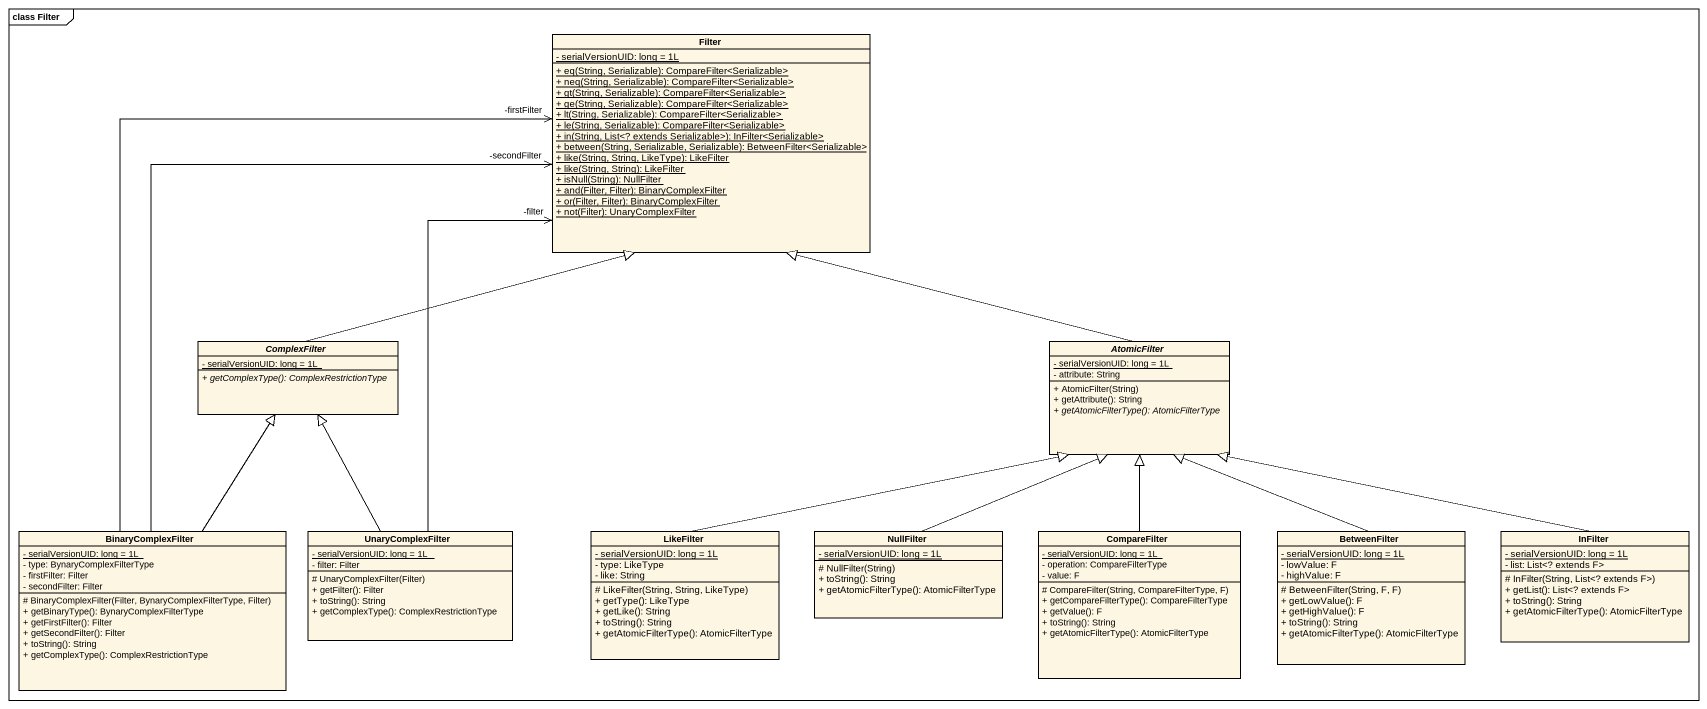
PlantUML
@startuml
mainframe class Filter
hide circle
hide empty members
skinparam classAttributeIconSize 0
class Filter {
  {static} - serialVersionUID: long = 1L
  {static} + eq(String, Serializable): CompareFilter<Serializable>
  {static} + neq(String, Serializable): CompareFilter<Serializable>
  {static} + gt(String, Serializable): CompareFilter<Serializable>
  {static} + ge(String, Serializable): CompareFilter<Serializable>
  {static} + lt(String, Serializable): CompareFilter<Serializable>
  {static} + le(String, Serializable): CompareFilter<Serializable>
  {static} + in(String, List<? extends Serializable>): InFilter<Serializable>
  {static} + between(String, Serializable, Serializable): BetweenFilter<Serializable>
  {static} + like(String, String, LikeType): LikeFilter
  {static} + like(String, String): LikeFilter
  {static} + isNull(String): NullFilter
  {static} + and(Filter, Filter): BinaryComplexFilter
  {static} + or(Filter, Filter): BinaryComplexFilter
  {static} + not(Filter): UnaryComplexFilter
}
abstract class ComplexFilter {
  {static} - serialVersionUID: long = 1L
  {abstract} + getComplexType(): ComplexRestrictionType
}
abstract class AtomicFilter {
  {static} - serialVersionUID: long = 1L
  - attribute: String
  + AtomicFilter(String)
  + getAttribute(): String
  {abstract} + getAtomicFilterType(): AtomicFilterType
}
class BinaryComplexFilter {
  {static} - serialVersionUID: long = 1L
  - type: BynaryComplexFilterType
  - firstFilter: Filter
  - secondFilter: Filter
  # BinaryComplexFilter(Filter, BynaryComplexFilterType, Filter)
  + getBinaryType(): BynaryComplexFilterType
  + getFirstFilter(): Filter
  + getSecondFilter(): Filter
  + toString(): String
  + getComplexType(): ComplexRestrictionType
}
class UnaryComplexFilter {
  {static} - serialVersionUID: long = 1L
  - filter: Filter
  # UnaryComplexFilter(Filter)
  + getFilter(): Filter
  + toString(): String
  + getComplexType(): ComplexRestrictionType
}
class LikeFilter {
  {static} - serialVersionUID: long = 1L
  - type: LikeType
  - like: String
  # LikeFilter(String, String, LikeType)
  + getType(): LikeType
  + getLike(): String
  + toString(): String
  + getAtomicFilterType(): AtomicFilterType
}
class NullFilter {
  {static} - serialVersionUID: long = 1L
  # NullFilter(String)
  + toString(): String
  + getAtomicFilterType(): AtomicFilterType
}
class CompareFilter {
  {static} - serialVersionUID: long = 1L
  - operation: CompareFilterType
  - value: F
  # CompareFilter(String, CompareFilterType, F)
  + getCompareFilterType(): CompareFilterType
  + getValue(): F
  + toString(): String
  + getAtomicFilterType(): AtomicFilterType
}
class BetweenFilter {
  {static} - serialVersionUID: long = 1L
  - lowValue: F
  - highValue: F
  # BetweenFilter(String, F, F)
  + getLowValue(): F
  + getHighValue(): F
  + toString(): String
  + getAtomicFilterType(): AtomicFilterType
}
class InFilter {
  {static} - serialVersionUID: long = 1L
  - list: List<? extends F>
  # InFilter(String, List<? extends F>)
  + getList(): List<? extends F>
  + toString(): String
  + getAtomicFilterType(): AtomicFilterType
}
ComplexFilter -right-|> Filter
AtomicFilter -left-|> Filter
BinaryComplexFilter -up-> "-firstFilter" Filter
BinaryComplexFilter -up-> "-secondFilter" Filter
BinaryComplexFilter -up-|> ComplexFilter
UnaryComplexFilter -up-> "-filter" Filter
UnaryComplexFilter -up-|> ComplexFilter
LikeFilter -right-|> AtomicFilter
NullFilter -up-|> AtomicFilter
CompareFilter -up-|> AtomicFilter
BetweenFilter -up-|> AtomicFilter
InFilter -left-|> AtomicFilter
@enduml
